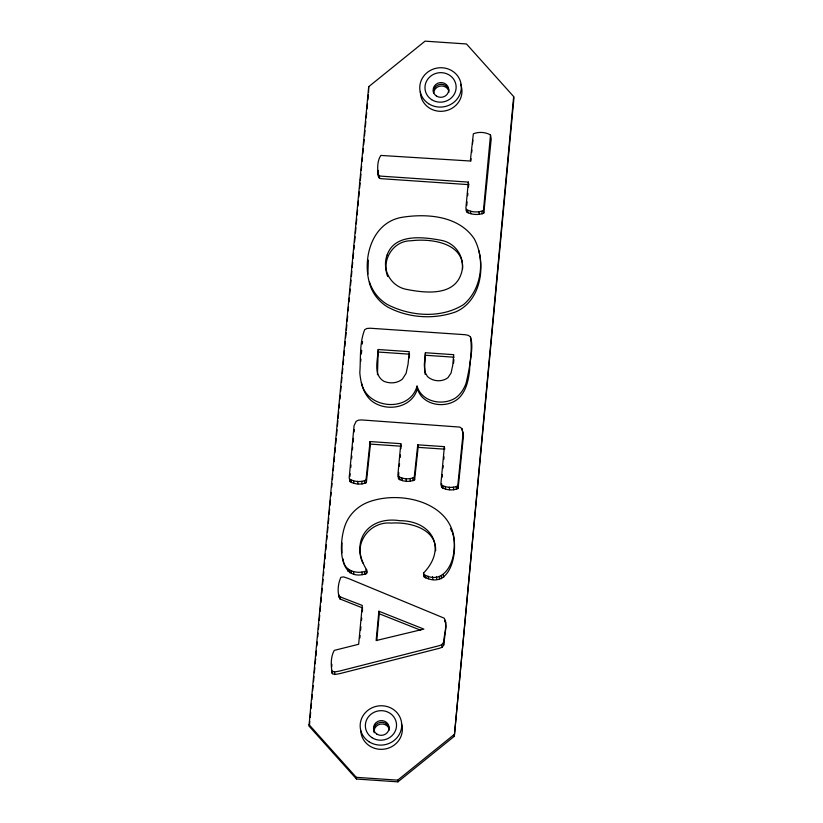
<?xml version="1.0" encoding="UTF-8"?>
<svg xmlns="http://www.w3.org/2000/svg" width="823" height="823" viewBox="0 0 823 823"><rect width="100%" height="100%" fill="white"/><g stroke="black" fill="none" stroke-linecap="round" stroke-linejoin="round"><path stroke-width="1.23" d="M341.936 552.984L341.957 542.82M367.86 274.224L368.375 260.171M378.148 170.412L378.405 176.235L379.341 178.025L380.812 178.653L468.699 184.64L468.472 187.109M331.731 666.795L331.875 664.326M309.088 724.724L368.694 86.703L425.059 41.15L466.476 43.969L513.665 96.579L513.912 98.276L454.306 736.297L397.941 781.85L356.524 779.031L309.335 726.421L309.088 724.724L356.277 777.334L356.524 779.031M309.335 726.421L309.818 721.308M310.178 717.471L310.652 712.358M311.012 708.521L311.485 703.408M311.845 699.571L312.329 694.458M312.678 690.62L313.162 685.508M313.522 681.67L313.995 676.557M314.355 672.72L314.828 667.607M315.188 663.77L315.672 658.657M315.909 656.096L316.382 650.983M316.865 645.87L317.225 642.033M317.699 636.92L318.059 633.082M318.419 629.245L318.892 624.132M319.252 620.295L319.725 615.182M320.085 611.345L320.569 606.232M320.929 602.395L321.402 597.282M321.762 593.445L322.235 588.332M322.595 584.495L323.079 579.382M323.429 575.544L323.789 571.707M324.149 567.87L324.632 562.757M324.982 558.92L325.466 553.807M325.826 549.97L326.299 544.857M326.782 539.744L327.132 535.907M327.492 532.07L327.976 526.957M328.336 523.119L328.809 518.006M329.169 514.169L329.642 509.056M330.002 505.219L330.486 500.106M330.836 496.269L331.196 492.432M331.679 487.319L332.029 483.482M332.389 479.644L332.873 474.532M333.233 470.694L333.706 465.581M334.066 461.744L334.539 456.631M334.899 452.794L335.383 447.681M335.733 443.844L336.216 438.731M336.576 434.894L337.049 429.781M337.409 425.944L337.883 420.831M338.13 418.269L338.726 411.881M339.086 408.043L339.436 404.206M339.92 399.093L340.28 395.256M340.64 391.419L341.113 386.306M341.473 382.469L341.946 377.356M342.306 373.519L342.79 368.406M343.14 364.568L343.623 359.456M343.983 355.618L344.456 350.505M344.816 346.668L345.29 341.555M345.65 337.718L346.133 332.605M346.37 330.054L346.843 324.931M347.203 321.104L347.687 315.981M348.16 310.868L348.52 307.03M348.993 301.918L349.353 298.08M349.713 294.253L350.186 289.13M350.547 285.303L351.03 280.18M351.39 276.353L351.863 271.23M352.223 267.403L352.697 262.28M353.057 258.443L353.54 253.33M353.89 249.492L354.25 245.666M354.61 241.828L355.094 236.715M355.443 232.878L355.927 227.765M356.287 223.928L356.76 218.815M357.12 214.978L357.594 209.865M357.954 206.028L358.437 200.915M358.797 197.078L359.27 191.965M359.63 188.128L360.104 183.015M360.34 180.453L360.947 174.065M361.297 170.227L361.657 166.39M362.141 161.277L362.49 157.44M362.85 153.603L363.334 148.49M363.694 144.653L364.167 139.54M364.527 135.702L365.001 130.59M365.361 126.752L365.844 121.639M366.194 117.802L366.677 112.689M367.037 108.852L367.511 103.739M367.871 99.902L368.344 94.789M368.591 92.227L368.694 86.703M349.94 476.352L350.176 473.822M350.773 467.485L351.01 464.954M351.596 458.627L351.833 456.086M352.429 449.759L352.666 447.228M353.139 442.157L353.489 438.361M354.085 432.034L354.322 429.493M360.669 361.503L360.906 359.013M361.369 354.013L361.719 350.269M362.305 344.024L362.542 341.524M378.23 349.518C377.87 359.877 372.778 374.599 383.868 381.296C389.989 383.796 397.242 383.446 402.437 379.064L406.099 373.364L408.074 364.095L409.237 351.637L378.23 349.518L377.459 374.691M400.945 448.71L400.811 443.669L370.052 441.57L365.988 480.087L366.358 482.617C361.441 484.912 354.476 484.49 349.929 481.506L349.59 480.148M370.052 441.57L370.422 444.111L366.358 482.617M359.857 638.031L360.093 635.531M360.556 630.521L360.906 626.766M361.492 620.501L361.729 618.001M362.315 611.736L362.542 609.236M378.878 611.232L376.142 640.551L423.855 629.091L378.878 611.232L379.249 613.773L376.749 640.541M400.811 443.669L397.89 474.902L398.558 478.791C402.941 481.794 409.844 482.165 414.617 479.881L418.125 447.362L417.745 444.821L444.369 446.642L444.749 449.173L418.125 447.362M409.257 357.912L409.494 355.423M398.733 472.443L398.558 478.791M399.32 466.199L399.546 463.699M400.132 457.454L400.369 454.954M425.419 352.738L424.318 364.476L424.781 371.831L427.476 376.553C432.991 381.574 442.002 382.284 447.979 377.664L451.086 373.014L452.732 365.289L453.73 354.672L425.419 352.738L424.689 367.017L425.152 374.362M417.745 444.821L414.236 477.34L414.617 479.881M378.035 173.694L378.971 175.484L380.432 176.112L468.328 182.099L465.911 207.982L466.662 211.871C471.486 214.865 478.636 215.328 483.811 213.044L491.208 138.902L490.498 134.972C485.642 132.03 478.575 131.608 473.348 133.81L470.293 161.01L380.843 155.434C376.872 161.37 377.428 169.404 378.405 176.235M466.744 205.596L467.083 201.892M467.659 195.73L467.896 193.271M470.9 161.082L471.126 158.623M471.702 152.461L471.939 149.992M472.515 143.83L472.855 140.136M444.369 446.642L440.922 483.543L441.642 487.391C446.261 490.323 453.134 490.724 458.123 488.512L463.483 435.665L461.878 428.577L459.841 427.086L361.636 419.936L358.406 420.172L356.122 421.366L354.065 425.686L349.209 477.618L349.929 481.506M441.54 483.533L441.642 487.391M442.136 477.175L442.373 474.634M442.969 468.266L443.206 465.725M443.792 459.357L444.039 456.816M453.555 363.108L453.885 359.569M454.306 736.297L513.665 96.579M331.504 670.488L332.317 673.677L334.91 674.5L339.827 673.625L439.461 648.267L442.095 647.279L443.7 645.139C442.959 636.385 448.113 626.612 444.245 618.186L348.273 578.435L343.664 576.923L340.876 577.293C338.006 583.733 336.895 592.478 340.053 599L362.665 607.981M443.7 645.139L446.004 626.766L445.408 620.305M423.485 573.117L423.866 574.423C441.694 584.999 453.216 565.926 453.987 549.795C459.532 503.511 401.14 488.523 366.719 502.74A40.214 37.971 -8.4 0 0 346.822 521.34C338.479 537.779 336.319 583.692 366.554 573.6L366.636 569.804C349.086 541.627 367.819 515.764 399.803 520.692C432.188 520.681 447.383 548.447 423.485 573.117L424.246 576.964C450.767 591.223 458.915 550.309 452.383 532.625M366.554 573.6L366.636 569.804M458.123 488.512L457.742 485.971L463.102 433.124L461.878 428.577M483.811 213.044L483.44 210.503L490.498 134.972M417.045 386.09L417.415 388.631C412.107 408.434 385.493 412.57 370.947 400.379C363.231 393.281 360.741 382.88 359.805 372.819C360.844 358.53 359.332 343.037 364.692 329.663L366.976 328.47L370.206 328.233L465.262 334.714L468.41 335.383L470.447 336.874C472.68 352.049 469.573 368.354 466.055 383.364C463.946 389.012 460.643 394.279 455.685 397.838C442.836 406.233 421.582 402.056 417.045 386.09C409.751 413.146 366.4 409.134 361.4 382.541M338.572 594.7L339.683 596.459L341.576 597.436L362.285 605.44L358.663 644.265L334.261 650.396C330.867 656.363 330.753 664.49 331.936 671.136L334.529 671.959L339.446 671.084L439.091 645.726L441.725 644.738L443.319 642.598M356.277 777.334L397.694 780.153L454.049 734.61M398.188 476.25C402.57 479.253 409.463 479.624 414.236 477.34M349.549 478.965C354.096 481.949 361.06 482.371 365.988 480.087M466.291 209.33C471.106 212.324 478.256 212.787 483.44 210.503M441.272 484.85C445.881 487.782 452.763 488.193 457.742 485.971M343.098 558.91C343.716 570.977 356.657 574.464 366.184 571.059M378.601 352.059L409.607 354.178M425.789 355.279L454.101 357.203M370.422 444.111L401.182 446.21M379.249 613.773L420.676 630.223M444.626 620.717L445.778 622.846M417.415 388.631C422.538 406.511 448.576 409.689 460.294 396.655C466.631 389.238 468.616 379.362 469.624 369.918C469.655 358.89 473.935 347.676 470.447 336.874M450.428 528.366L451.899 531.555M365.937 569.331L367.007 572.345M362.943 563.138C352.902 543.55 369.866 521.041 391.172 523.089C409.01 521.782 436.427 528.315 435.634 550.762M387.664 276.497C381.224 260.253 393.003 240.583 411.089 240.769C430.614 238.289 464.357 242.62 462.547 269.121M466.281 210.523L466.662 211.871M478.749 250.398C484.644 272.598 478.719 301.897 455.747 311.876C433.793 319.777 408.095 318.028 387.53 306.948A43.352 40.934 -8.4 0 1 369.866 284.46C361.801 258.299 371.996 221.881 402.632 217.21C427.621 213.363 459.1 215.935 474.357 238.979C485.282 259.687 481.99 289.099 463.586 304.572C440.963 318.871 410.255 316.351 387.16 304.407A43.352 40.934 -8.4 0 1 369.486 281.919M481.825 211.398L482.206 213.939M478.945 211.809L479.325 214.34M468.328 182.099L468.699 184.64M470.478 211.223L470.859 213.764M467.752 210.441L468.133 212.982M456.179 486.835L456.559 489.376M453.432 487.247L453.802 489.788M449.235 487.165L449.615 489.706M445.253 486.691L445.624 489.232M442.651 485.909L443.031 488.451M443.299 574.824L443.669 577.365M441.262 576.172L441.632 578.713M439.266 576.686L439.636 579.217M378.971 175.484L379.341 178.025M436.447 576.851L436.828 579.392M432.476 576.707L432.847 579.238M441.725 644.738L442.095 647.279M428.197 576.254L428.567 578.785M412.714 478.245L413.095 480.786M425.378 575.493L425.758 578.034M410.049 478.667L410.42 481.208M423.866 574.423L424.246 576.964M406.027 478.595L406.397 481.136M401.994 478.112L402.375 480.653M399.484 477.34L399.855 479.881M364.414 480.982L364.795 483.523M361.709 481.404L362.079 483.934M357.604 481.321L357.974 483.862M353.53 480.838L353.911 483.379M397.694 780.153L397.941 781.85M364.754 571.769L365.134 574.3M350.937 480.066L351.308 482.597M361.883 572.047L362.264 574.588M353.458 571.512L353.828 574.053M350.958 570.987L351.339 573.528M349.209 570.226L349.59 572.757M347.604 568.827L347.975 571.368M339.683 596.459L340.053 599M334.529 671.959L334.91 674.5M331.936 671.136L332.317 673.677M338.726 595.029L338.942 597.241M433.495 93.03A7.808 7.376 -8.4 0 1 440.85 84.275A7.808 7.376 -8.4 0 1 448.947 92.166M373.889 731.061A7.808 7.376 -8.4 0 1 380.226 722.419A7.808 7.376 -8.4 0 1 389.248 728.273M433.659 92.804A7.808 7.376 -8.4 0 1 448.494 90.108M374.146 732.758A7.808 7.376 -8.4 0 1 380.473 724.117A7.808 7.376 -8.4 0 1 389.505 729.97M401.408 723.458A20.812 19.659 -8.4 0 1 385.164 748.992A20.812 19.659 -8.4 0 1 360.803 730.834M460.561 84.224A20.812 19.659 -8.4 0 1 444.77 110.971A20.812 19.659 -8.4 0 1 420.399 91.507M387.129 254.965C381.399 269.934 391.131 286.764 406.86 289.449C424.709 292.916 453.062 296.373 460.849 274.759C466.559 259.903 456.878 243.124 441.303 240.347C423.475 237.014 394.803 233.197 387.129 254.965M369.002 741.729A20.812 19.659 -8.4 0 0 401.655 726.843A20.812 19.659 -8.4 0 0 372.181 707.729A20.812 19.659 -8.4 0 0 369.002 741.729M371.986 737.655A15.606 14.742 -8.4 0 0 396.48 726.493A15.606 14.742 -8.4 0 0 374.372 712.152A15.606 14.742 -8.4 0 0 371.986 737.655M376.841 734.085A7.808 7.376 -8.4 0 0 389.084 728.499A7.808 7.376 -8.4 0 0 378.035 721.329A7.808 7.376 -8.4 0 0 376.841 734.085M428.608 103.708A20.812 19.659 -8.4 0 0 461.261 88.822A20.812 19.659 -8.4 0 0 431.787 69.698A20.812 19.659 -8.4 0 0 428.608 103.708M431.602 99.634A15.606 14.742 -8.4 0 0 456.086 88.462A15.606 14.742 -8.4 0 0 433.978 74.132A15.606 14.742 -8.4 0 0 431.602 99.634M436.447 96.054A7.808 7.376 -8.4 0 0 448.7 90.479A7.808 7.376 -8.4 0 0 437.641 83.308A7.808 7.376 -8.4 0 0 436.447 96.054"/></g></svg>
